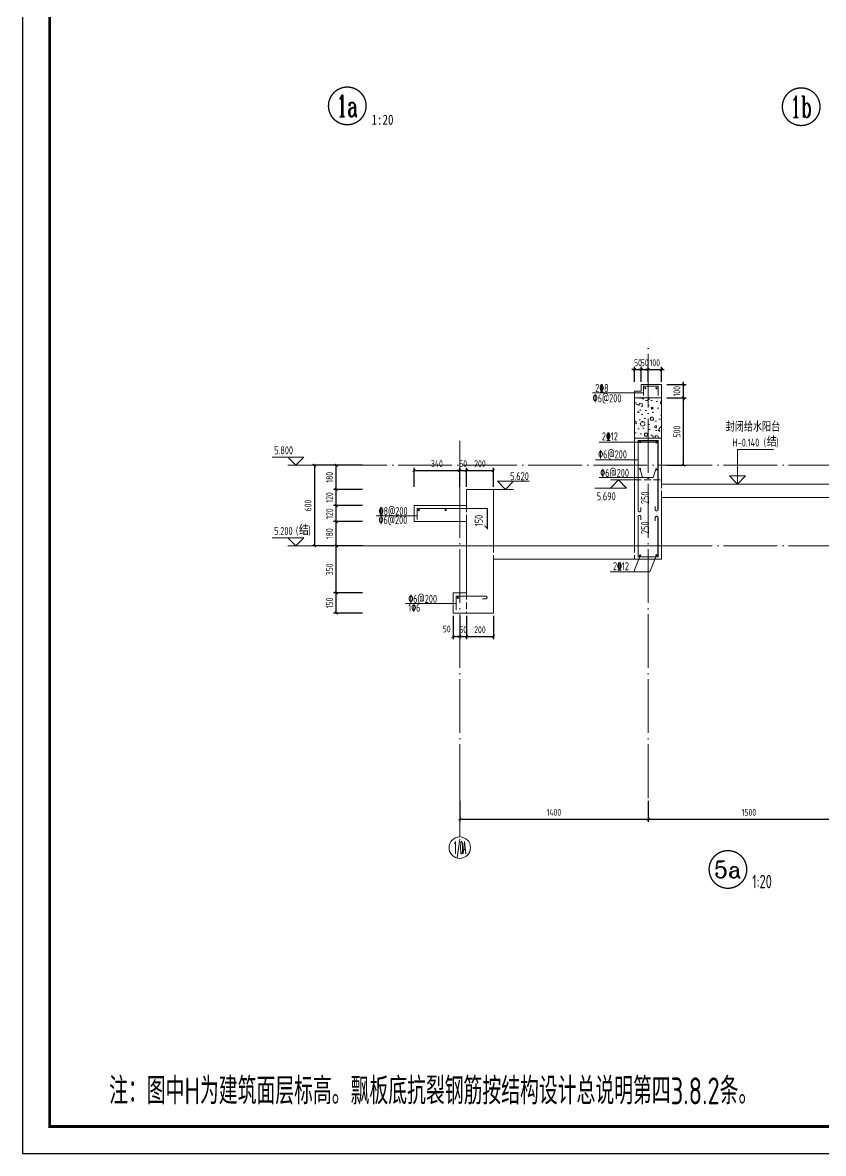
# Model space of a CAD drawing. Extents: x 5874492 to 7194610, y -939842 to -279257.
# Drawn here: x 6055361 to 6061316, y -850218 to -841808 of the extents above; entities that cross this region are included whole.
import ezdxf
from ezdxf.enums import TextEntityAlignment as Align

# ---------------------------------------------------------------- set-up
doc = ezdxf.new("R2010")
doc.units = 0
doc.header["$LTSCALE"] = 1000
doc.linetypes.add('DASH', pattern=[0.35, 0.25, -0.1])
doc.linetypes.add('DOTE', pattern=[2.42, 2, -0.2, 0.02, -0.2])
for name, color, linetype, lineweight in [('S-墙柱-REIN', 1, 'Continuous', 20), ('S-大样-DIM', 3, 'Continuous', 20), ('S-大样-HATCH', 251, 'Continuous', 20), ('S-大样-实线', 2, 'Continuous', 20), ('S-大样-标高', 3, 'Continuous', 20), ('S-板-BEAM', 4, 'DASH', 20), ('S-板-大样索引', 3, 'Continuous', 20), ('S-轴网-标注', 3, 'Continuous', 20), ('S-轴网-轴号', 3, 'Continuous', 20), ('S-轴网-轴线', 1, 'DOTE', 9), ('S-通用-TEXT', 7, 'Continuous', 20)]:
    doc.layers.add(name, color=color, linetype=linetype, lineweight=lineweight)
doc.layers.add('Y-云图图框', color=7, linetype='Continuous')
doc.styles.add('_TCH_AXIS', font='COMPLEX.shx', dxfattribs={"bigfont": 'hztxt.shx'})
doc.styles.add('_TCH_DIM', font='tssdeng.shx', dxfattribs={"bigfont": 'hztxt.shx'})
doc.styles.add('_TCH_DIM_T3', font='tssdeng.shx', dxfattribs={"width": 0.705882, "bigfont": 'hztxt.shx'})
doc.styles.add('_YT_Name', font='', dxfattribs={"width": 0.8})
doc.styles.add('_YT_Sign_Text', font='ros.shx', dxfattribs={"width": 0.8, "bigfont": 'hztxt.shx'})
doc.styles.add('COMPLEX', font='COMPLEX')
doc.styles.get("Standard").update_dxf_attribs({"font": 'gbenor.shx', "bigfont": 'gbcbig.shx'})
doc.styles.add('TSSD_Rein', font='tssdeng.shx', dxfattribs={"width": 0.7, "bigfont": 'hztxt.shx'})
doc.styles.add('宋体', font='tssdeng.shx', dxfattribs={"width": 0.7, "bigfont": '&万能字体.shx'})
doc.styles.add('黑体', font='', dxfattribs={"width": 0.8})
doc.styles.get('_YT_Name').set_extended_font_data('SimHei')
doc.styles.get('黑体').set_extended_font_data('SimHei')
doc.dimstyles.new('_TCH_ARCH&&20', dxfattribs={"dimtxt": 51, "dimasz": 20, "dimexe": 20, "dimexo": 20, "dimgap": 24.5, "dimtad": 1, "dimdec": 0, "dimzin": 0, "dimdsep": 46, "dimtxsty": '_TCH_DIM_T3', "dimblk": 'ARCHTICK', "dimcen": 0.09, "dimclrt": 7, "dimazin": 2, "dimtfac": 1, "dimtdec": 0, "dimtix": 1, "dimtmove": 2, "dimatfit": 3, "dimfxl": 0, "dimtolj": 1, "dimtzin": 0, "dimarcsym": 0})

# ---------------------------------------------------------------- blocks, each defined once
blk = doc.blocks.new('ECMCTK_A1_竖_单行图名--0')
at = {"color": 4}
blk.add_lwpolyline([(0, 0), (594, 0), (594, 841), (0, 841)], close=True, dxfattribs=at)
at = {"const_width": 1}
blk.add_lwpolyline([(10, 10), (584, 10), (584, 816), (10, 816)], close=True, dxfattribs=at)
at = {"color": 80, "flags": 3}
for tag, height, p in [('YTHQINS', 3, (593.31, 817.5)), ('ECMCKEY', 3, (440.09, 590.57)), ('YTTQINS', 3.75, (595.35, 11.88)), ('YTFRAME', 3, (375.97, 4.92)), ('YTBARCODE_T1', 3, (493.74, 4.57))]:
    blk.add_attdef(tag, text='', height=height, dxfattribs=at).set_placement(p, align=Align.MIDDLE_CENTER)
for tag, height, style, width, p in [('证书编号', 4, '_YT_Sign_Text', 0.8, (461.87, 43.81)), ('审查批准号', 4, '_YT_Sign_Text', 0.8, (514.06, 43.81)), ('工程号', 4, '_YT_Sign_Text', 0.5, (557.08, 44.12)), ('设计单位', 6, '_YT_Name', 0.8, (376.75, 38.6)), ('建设单位', 4, '_YT_Sign_Text', 0.8, (487.96, 36.11)), ('阶段', 4, '_YT_Sign_Text', 0.8, (557.08, 35.81)), ('项目号', 4, '_YT_Sign_Text', 0.5, (575.08, 33.72)), ('项目名称', 4, '_YT_Sign_Text', 0.8, (487.96, 28.11)), ('专业', 4, '_YT_Sign_Text', 0.8, (557.08, 27.31)), ('图纸编号', 4, '_YT_Sign_Text', 0.5, (556.93, 19.36)), ('图纸名称', 4.5, '_YT_Name', 0.8, (488.39, 15.06)), ('版本号', 4, '_YT_Sign_Text', 0.8, (575.08, 13)), ('出图比例', 4.2, '_YT_Sign_Text', 0.8, (434.82, 11.78)), ('日期', 4, '_YT_Sign_Text', 0.5, (556.88, 12.13))]:
    blk.add_attdef(tag, text='', height=height, dxfattribs=dict(style=style, width=width)).set_placement(p, align=Align.CENTER)
at = {"style": '_YT_Sign_Text', "width": 0.8, "flags": 3}
for tag, p, height in [('[审定人]', (343.95, 27.81), 4.1), ('{审定人}', (358.87, 26.45), 6.24), ('[校对人]', (395.23, 27.82), 4.1), ('{校对人}', (411.35, 26.53), 6.24), ('{审核人}', (359.98, 18.44), 6.24), ('{设计人}', (411.48, 18.54), 6.24), ('[审核人]', (344.01, 19.76), 4.1), ('[设计人]', (395.47, 20.21), 4.1), ('{项目负责人}', (361.28, 10.72), 6.24), ('{专业负责人}', (411.58, 10.36), 6.24), ('[项目负责人]', (343.78, 12.01), 4.1), ('[专业负责人]', (395.74, 11.77), 4.1)]:
    blk.add_attdef(tag, p, '', height=height, dxfattribs=at)
at = {"color": 80, "flags": 3}
for tag, p in [('YTBZSIT', (10, 10)), ('EXT_TK_LEFT', (10, 10)), ('YTQRCODE', (304.56, 12.07))]:
    blk.add_attdef(tag, p, '', height=3, dxfattribs=at)
blk = doc.blocks.new('20191016.16423798')
at = {"layer": 'S-墙柱-REIN', "const_width": 8}
blk.add_lwpolyline([(305.3, 67.1), (305.3, 150), (828, 150), (828, 0), (806.8, 21.2)], dxfattribs=at)
at = {"layer": 'S-墙柱-REIN', "ltscale": 0.2, "const_width": 8}
for points in [[(322.2, 137.2, 1), (314.2, 137.2, 1)], [(522.2, 137.2, 1), (514.2, 137.2, 1)]]:
    blk.add_lwpolyline(points, format="xyb", close=True, dxfattribs=at)
at = {"layer": 'S-通用-TEXT', "ltscale": 0.2}
blk.add_line((305.3, 93.4, 0), (0, 93.4, 0), dxfattribs=at)
at = {"layer": 'S-通用-TEXT', "style": 'TSSD_Rein', "width": 0.7}
for s, p in [('\x848@200', (20.2, 99.3)), ('\x826@200', (19.4, 33.2))]:
    blk.add_text(s, height=60, dxfattribs=at).set_placement(p)
blk.add_text('150', height=60, rotation=90, dxfattribs=at).set_placement((794.3, 16.6))
blk = doc.blocks.new('_ArchTick')
at = {"color": 0, "linetype": 'ByBlock', "const_width": 0.4}
blk.add_lwpolyline([(-0.5, -0.5), (0.5, 0.5)], dxfattribs=at)
blk = doc.blocks.new('*D1860')
at = {"layer": 'Defpoints', "color": 0, "transparency": 16777216}
for p in [(6057693.4, -846049.7), (6057907.6, -846049.7), (6057907.6, -846199.7)]:
    blk.add_point(p, dxfattribs=at)
at = {"layer": 'S-大样-DIM', "color": 0, "lineweight": -2, "transparency": 16777216}
for p, q in [((6057887.6, -846049.7), (6057673.4, -846049.7)), ((6057693.4, -846199.7), (6057693.4, -846049.7)), ((6057887.6, -846199.7), (6057673.4, -846199.7))]:
    blk.add_line(p, q, dxfattribs=at)
at = {"layer": 'S-大样-DIM', "color": 0, "lineweight": -2, "transparency": 16777216, "xscale": 20, "yscale": 20, "zscale": 20}
for p, rotation in [((6057693.4, -846049.7), 90), ((6057693.4, -846199.7), 270)]:
    blk.add_blockref('_ArchTick', p, dxfattribs=dict(at, rotation=rotation))
at = {"layer": 'S-大样-DIM', "color": 7, "transparency": 16777216, "insert": (6057643.4, -846124.7), "char_height": 51, "attachment_point": 5, "rotation": 90, "style": '_TCH_DIM_T3'}
blk.add_mtext('\\A1;150', dxfattribs=at)
blk = doc.blocks.new('*D1861')
at = {"layer": 'Defpoints', "color": 0, "transparency": 16777216}
for p in [(6057693.4, -845699.7), (6057907.6, -845699.7), (6057907.6, -846049.7)]:
    blk.add_point(p, dxfattribs=at)
at = {"layer": 'S-大样-DIM', "color": 0, "lineweight": -2, "transparency": 16777216}
for p, q in [((6057887.6, -845699.7), (6057673.4, -845699.7)), ((6057693.4, -846049.7), (6057693.4, -845699.7)), ((6057887.6, -846049.7), (6057673.4, -846049.7))]:
    blk.add_line(p, q, dxfattribs=at)
at = {"layer": 'S-大样-DIM', "color": 0, "lineweight": -2, "transparency": 16777216, "xscale": 20, "yscale": 20, "zscale": 20}
for p, rotation in [((6057693.4, -845699.7), 90), ((6057693.4, -846049.7), 270)]:
    blk.add_blockref('_ArchTick', p, dxfattribs=dict(at, rotation=rotation))
at = {"layer": 'S-大样-DIM', "color": 7, "transparency": 16777216, "insert": (6057643.4, -845874.7), "char_height": 51, "attachment_point": 5, "rotation": 90, "style": '_TCH_DIM_T3'}
blk.add_mtext('\\A1;350', dxfattribs=at)
blk = doc.blocks.new('*D1862')
at = {"layer": 'Defpoints', "color": 0, "transparency": 16777216}
for p in [(6057693.4, -845519.7), (6057907.6, -845519.7), (6057907.6, -845699.7)]:
    blk.add_point(p, dxfattribs=at)
at = {"layer": 'S-大样-DIM', "color": 0, "lineweight": -2, "transparency": 16777216}
for p, q in [((6057887.6, -845519.7), (6057673.4, -845519.7)), ((6057693.4, -845699.7), (6057693.4, -845519.7)), ((6057887.6, -845699.7), (6057673.4, -845699.7))]:
    blk.add_line(p, q, dxfattribs=at)
at = {"layer": 'S-大样-DIM', "color": 0, "lineweight": -2, "transparency": 16777216, "xscale": 20, "yscale": 20, "zscale": 20}
for p, rotation in [((6057693.4, -845519.7), 90), ((6057693.4, -845699.7), 270)]:
    blk.add_blockref('_ArchTick', p, dxfattribs=dict(at, rotation=rotation))
at = {"layer": 'S-大样-DIM', "color": 7, "transparency": 16777216, "insert": (6057643.4, -845609.7), "char_height": 51, "attachment_point": 5, "rotation": 90, "style": '_TCH_DIM_T3'}
blk.add_mtext('\\A1;180', dxfattribs=at)
blk = doc.blocks.new('*D1863')
at = {"layer": 'Defpoints', "color": 0, "transparency": 16777216}
for p in [(6057693.4, -845399.7), (6057907.6, -845399.7), (6057907.6, -845519.7)]:
    blk.add_point(p, dxfattribs=at)
at = {"layer": 'S-大样-DIM', "color": 0, "lineweight": -2, "transparency": 16777216}
for p, q in [((6057887.6, -845399.7), (6057673.4, -845399.7)), ((6057693.4, -845519.7), (6057693.4, -845399.7)), ((6057887.6, -845519.7), (6057673.4, -845519.7))]:
    blk.add_line(p, q, dxfattribs=at)
at = {"layer": 'S-大样-DIM', "color": 0, "lineweight": -2, "transparency": 16777216, "xscale": 20, "yscale": 20, "zscale": 20}
for p, rotation in [((6057693.4, -845399.7), 90), ((6057693.4, -845519.7), 270)]:
    blk.add_blockref('_ArchTick', p, dxfattribs=dict(at, rotation=rotation))
at = {"layer": 'S-大样-DIM', "color": 7, "transparency": 16777216, "insert": (6057643.4, -845459.7), "char_height": 51, "attachment_point": 5, "rotation": 90, "style": '_TCH_DIM_T3'}
blk.add_mtext('\\A1;120', dxfattribs=at)
blk = doc.blocks.new('*D1864')
at = {"layer": 'Defpoints', "color": 0, "transparency": 16777216}
for p in [(6057693.4, -845279.7), (6057907.6, -845279.7), (6057907.6, -845399.7)]:
    blk.add_point(p, dxfattribs=at)
at = {"layer": 'S-大样-DIM', "color": 0, "lineweight": -2, "transparency": 16777216}
for p, q in [((6057887.6, -845279.7), (6057673.4, -845279.7)), ((6057693.4, -845399.7), (6057693.4, -845279.7)), ((6057887.6, -845399.7), (6057673.4, -845399.7))]:
    blk.add_line(p, q, dxfattribs=at)
at = {"layer": 'S-大样-DIM', "color": 0, "lineweight": -2, "transparency": 16777216, "xscale": 20, "yscale": 20, "zscale": 20}
for p, rotation in [((6057693.4, -845279.7), 90), ((6057693.4, -845399.7), 270)]:
    blk.add_blockref('_ArchTick', p, dxfattribs=dict(at, rotation=rotation))
at = {"layer": 'S-大样-DIM', "color": 7, "transparency": 16777216, "insert": (6057643.4, -845339.7), "char_height": 51, "attachment_point": 5, "rotation": 90, "style": '_TCH_DIM_T3'}
blk.add_mtext('\\A1;120', dxfattribs=at)
blk = doc.blocks.new('*D1865')
at = {"layer": 'Defpoints', "color": 0, "transparency": 16777216}
for p in [(6057693.4, -845099.7), (6057907.6, -845099.7), (6057907.6, -845279.7)]:
    blk.add_point(p, dxfattribs=at)
at = {"layer": 'S-大样-DIM', "color": 0, "lineweight": -2, "transparency": 16777216}
for p, q in [((6057887.6, -845099.7), (6057673.4, -845099.7)), ((6057693.4, -845279.7), (6057693.4, -845099.7)), ((6057887.6, -845279.7), (6057673.4, -845279.7))]:
    blk.add_line(p, q, dxfattribs=at)
at = {"layer": 'S-大样-DIM', "color": 0, "lineweight": -2, "transparency": 16777216, "xscale": 20, "yscale": 20, "zscale": 20}
for p, rotation in [((6057693.4, -845099.7), 90), ((6057693.4, -845279.7), 270)]:
    blk.add_blockref('_ArchTick', p, dxfattribs=dict(at, rotation=rotation))
at = {"layer": 'S-大样-DIM', "color": 7, "transparency": 16777216, "insert": (6057643.4, -845189.7), "char_height": 51, "attachment_point": 5, "rotation": 90, "style": '_TCH_DIM_T3'}
blk.add_mtext('\\A1;180', dxfattribs=at)
blk = doc.blocks.new('*D1841')
at = {"layer": 'Defpoints', "color": 0, "transparency": 16777216}
for p in [(6058612, -847575.5), (6060012, -847575.5), (6060012, -847731.5)]:
    blk.add_point(p, dxfattribs=at)
at = {"layer": 'S-大样-DIM', "color": 0, "lineweight": -2, "transparency": 16777216}
for p, q in [((6058612, -847595.5), (6058612, -847751.5)), ((6060012, -847595.5), (6060012, -847751.5)), ((6058612, -847731.5), (6060012, -847731.5))]:
    blk.add_line(p, q, dxfattribs=at)
at = {"layer": 'S-大样-DIM', "color": 0, "lineweight": -2, "transparency": 16777216, "xscale": 20, "yscale": 20, "zscale": 20, "rotation": 180}
blk.add_blockref('_ArchTick', (6058612, -847731.5), dxfattribs=at)
at = {"layer": 'S-大样-DIM', "color": 0, "lineweight": -2, "transparency": 16777216, "xscale": 20, "yscale": 20, "zscale": 20}
blk.add_blockref('_ArchTick', (6060012, -847731.5), dxfattribs=at)
at = {"layer": 'S-大样-DIM', "color": 7, "transparency": 16777216, "insert": (6059312, -847681.5), "char_height": 51, "attachment_point": 5, "style": '_TCH_DIM_T3'}
blk.add_mtext('\\A1;1400', dxfattribs=at)
blk = doc.blocks.new('*D1842')
at = {"layer": 'Defpoints', "color": 0, "transparency": 16777216}
for p in [(6060012, -847575.5), (6061512, -847575.5), (6061512, -847731.5)]:
    blk.add_point(p, dxfattribs=at)
at = {"layer": 'S-大样-DIM', "color": 0, "lineweight": -2, "transparency": 16777216}
for p, q in [((6060012, -847595.5), (6060012, -847751.5)), ((6061512, -847595.5), (6061512, -847751.5)), ((6060012, -847731.5), (6061512, -847731.5))]:
    blk.add_line(p, q, dxfattribs=at)
at = {"layer": 'S-大样-DIM', "color": 0, "lineweight": -2, "transparency": 16777216, "xscale": 20, "yscale": 20, "zscale": 20, "rotation": 180}
blk.add_blockref('_ArchTick', (6060012, -847731.5), dxfattribs=at)
at = {"layer": 'S-大样-DIM', "color": 0, "lineweight": -2, "transparency": 16777216, "xscale": 20, "yscale": 20, "zscale": 20}
blk.add_blockref('_ArchTick', (6061512, -847731.5), dxfattribs=at)
at = {"layer": 'S-大样-DIM', "color": 7, "transparency": 16777216, "insert": (6060762, -847681.5), "char_height": 51, "attachment_point": 5, "style": '_TCH_DIM_T3'}
blk.add_mtext('\\A1;1500', dxfattribs=at)
blk = doc.blocks.new('*D1844')
at = {"layer": 'Defpoints', "color": 0, "transparency": 16777216}
for p in [(6058612, -845138.7), (6058271.8, -845279.7), (6058612, -845279.7)]:
    blk.add_point(p, dxfattribs=at)
at = {"layer": 'S-大样-DIM', "color": 0, "lineweight": -2, "transparency": 16777216}
for p, q in [((6058271.8, -845259.7), (6058271.8, -845118.7)), ((6058612, -845259.7), (6058612, -845118.7)), ((6058271.8, -845138.7), (6058612, -845138.7))]:
    blk.add_line(p, q, dxfattribs=at)
at = {"layer": 'S-大样-DIM', "color": 0, "lineweight": -2, "transparency": 16777216, "xscale": 20, "yscale": 20, "zscale": 20, "rotation": 180}
blk.add_blockref('_ArchTick', (6058271.8, -845138.7), dxfattribs=at)
at = {"layer": 'S-大样-DIM', "color": 0, "lineweight": -2, "transparency": 16777216, "xscale": 20, "yscale": 20, "zscale": 20}
blk.add_blockref('_ArchTick', (6058612, -845138.7), dxfattribs=at)
at = {"layer": 'S-大样-DIM', "color": 7, "transparency": 16777216, "insert": (6058441.9, -845088.7), "char_height": 51, "attachment_point": 5, "style": '_TCH_DIM_T3'}
blk.add_mtext('\\A1;340', dxfattribs=at)
blk = doc.blocks.new('*D1845')
at = {"layer": 'Defpoints', "color": 0, "transparency": 16777216}
for p in [(6058662, -845138.7), (6058612, -845279.7), (6058662, -845279.7)]:
    blk.add_point(p, dxfattribs=at)
at = {"layer": 'S-大样-DIM', "color": 0, "lineweight": -2, "transparency": 16777216}
for p, q in [((6058612, -845259.7), (6058612, -845118.7)), ((6058662, -845259.7), (6058662, -845118.7)), ((6058612, -845138.7), (6058592, -845138.7)), ((6058612, -845138.7), (6058662, -845138.7)), ((6058662, -845138.7), (6058682, -845138.7))]:
    blk.add_line(p, q, dxfattribs=at)
at = {"layer": 'S-大样-DIM', "color": 0, "lineweight": -2, "transparency": 16777216, "xscale": 20, "yscale": 20, "zscale": 20}
blk.add_blockref('_ArchTick', (6058612, -845138.7), dxfattribs=at)
at = {"layer": 'S-大样-DIM', "color": 0, "lineweight": -2, "transparency": 16777216, "xscale": 20, "yscale": 20, "zscale": 20, "rotation": 180}
blk.add_blockref('_ArchTick', (6058662, -845138.7), dxfattribs=at)
at = {"layer": 'S-大样-DIM', "color": 7, "transparency": 16777216, "insert": (6058637, -845088.7), "char_height": 51, "attachment_point": 5, "style": '_TCH_DIM_T3'}
blk.add_mtext('\\A1;50', dxfattribs=at)
blk = doc.blocks.new('*D1846')
at = {"layer": 'Defpoints', "color": 0, "transparency": 16777216}
for p in [(6058862, -845138.7), (6058662, -845279.7), (6058862, -845279.7)]:
    blk.add_point(p, dxfattribs=at)
at = {"layer": 'S-大样-DIM', "color": 0, "lineweight": -2, "transparency": 16777216}
for p, q in [((6058662, -845259.7), (6058662, -845118.7)), ((6058862, -845259.7), (6058862, -845118.7)), ((6058662, -845138.7), (6058862, -845138.7))]:
    blk.add_line(p, q, dxfattribs=at)
at = {"layer": 'S-大样-DIM', "color": 0, "lineweight": -2, "transparency": 16777216, "xscale": 20, "yscale": 20, "zscale": 20, "rotation": 180}
blk.add_blockref('_ArchTick', (6058662, -845138.7), dxfattribs=at)
at = {"layer": 'S-大样-DIM', "color": 0, "lineweight": -2, "transparency": 16777216, "xscale": 20, "yscale": 20, "zscale": 20}
blk.add_blockref('_ArchTick', (6058862, -845138.7), dxfattribs=at)
at = {"layer": 'S-大样-DIM', "color": 7, "transparency": 16777216, "insert": (6058762, -845088.7), "char_height": 51, "attachment_point": 5, "style": '_TCH_DIM_T3'}
blk.add_mtext('\\A1;200', dxfattribs=at)
blk = doc.blocks.new('*D1847')
at = {"layer": 'Defpoints', "color": 0, "transparency": 16777216}
for p in [(6060132, -844499.7), (6060276.6, -844499.7), (6060132, -844599.7)]:
    blk.add_point(p, dxfattribs=at)
at = {"layer": 'S-大样-DIM', "color": 0, "lineweight": -2, "transparency": 16777216}
for p, q in [((6060152, -844499.7), (6060296.6, -844499.7)), ((6060276.6, -844499.7), (6060276.6, -844479.7)), ((6060276.6, -844599.7), (6060276.6, -844499.7)), ((6060152, -844599.7), (6060296.6, -844599.7)), ((6060276.6, -844599.7), (6060276.6, -844619.7))]:
    blk.add_line(p, q, dxfattribs=at)
at = {"layer": 'S-大样-DIM', "color": 0, "lineweight": -2, "transparency": 16777216, "xscale": 20, "yscale": 20, "zscale": 20}
for p, rotation in [((6060276.6, -844499.7), 270), ((6060276.6, -844599.7), 90)]:
    blk.add_blockref('_ArchTick', p, dxfattribs=dict(at, rotation=rotation))
at = {"layer": 'S-大样-DIM', "color": 7, "transparency": 16777216, "insert": (6060226.6, -844549.7), "char_height": 51, "attachment_point": 5, "rotation": 90, "style": '_TCH_DIM_T3'}
blk.add_mtext('\\A1;100', dxfattribs=at)
blk = doc.blocks.new('*D1848')
at = {"layer": 'Defpoints', "color": 0, "transparency": 16777216}
for p in [(6060132, -844599.7), (6060276.6, -844599.7), (6060132, -845099.7)]:
    blk.add_point(p, dxfattribs=at)
at = {"layer": 'S-大样-DIM', "color": 0, "lineweight": -2, "transparency": 16777216}
for p, q in [((6060152, -844599.7), (6060296.6, -844599.7)), ((6060276.6, -845099.7), (6060276.6, -844599.7)), ((6060152, -845099.7), (6060296.6, -845099.7))]:
    blk.add_line(p, q, dxfattribs=at)
at = {"layer": 'S-大样-DIM', "color": 0, "lineweight": -2, "transparency": 16777216, "xscale": 20, "yscale": 20, "zscale": 20}
for p, rotation in [((6060276.6, -844599.7), 90), ((6060276.6, -845099.7), 270)]:
    blk.add_blockref('_ArchTick', p, dxfattribs=dict(at, rotation=rotation))
at = {"layer": 'S-大样-DIM', "color": 7, "transparency": 16777216, "insert": (6060226.6, -844849.7), "char_height": 51, "attachment_point": 5, "rotation": 90, "style": '_TCH_DIM_T3'}
blk.add_mtext('\\A1;500', dxfattribs=at)
blk = doc.blocks.new('*D1852')
at = {"layer": 'Defpoints', "color": 0, "transparency": 16777216}
for p in [(6058562, -846199.7), (6058612, -846199.7), (6058612, -846373.1)]:
    blk.add_point(p, dxfattribs=at)
at = {"layer": 'S-大样-DIM', "color": 0, "lineweight": -2, "transparency": 16777216}
for p, q in [((6058562, -846219.7), (6058562, -846393.1)), ((6058612, -846219.7), (6058612, -846393.1)), ((6058562, -846373.1), (6058612, -846373.1))]:
    blk.add_line(p, q, dxfattribs=at)
at = {"layer": 'S-大样-DIM', "color": 0, "lineweight": -2, "transparency": 16777216, "xscale": 20, "yscale": 20, "zscale": 20, "rotation": 180}
blk.add_blockref('_ArchTick', (6058562, -846373.1), dxfattribs=at)
at = {"layer": 'S-大样-DIM', "color": 0, "lineweight": -2, "transparency": 16777216, "xscale": 20, "yscale": 20, "zscale": 20}
blk.add_blockref('_ArchTick', (6058612, -846373.1), dxfattribs=at)
at = {"layer": 'S-大样-DIM', "color": 7, "transparency": 16777216, "insert": (6058514.8, -846318.1), "char_height": 51, "attachment_point": 5, "style": '_TCH_DIM_T3'}
blk.add_mtext('\\A1;50', dxfattribs=at)
blk = doc.blocks.new('*D1853')
at = {"layer": 'Defpoints', "color": 0, "transparency": 16777216}
for p in [(6058612, -846199.7), (6058662, -846199.7), (6058662, -846373.1)]:
    blk.add_point(p, dxfattribs=at)
at = {"layer": 'S-大样-DIM', "color": 0, "lineweight": -2, "transparency": 16777216}
for p, q in [((6058612, -846219.7), (6058612, -846393.1)), ((6058662, -846219.7), (6058662, -846393.1)), ((6058612, -846373.1), (6058592, -846373.1)), ((6058612, -846373.1), (6058662, -846373.1)), ((6058662, -846373.1), (6058682, -846373.1))]:
    blk.add_line(p, q, dxfattribs=at)
at = {"layer": 'S-大样-DIM', "color": 0, "lineweight": -2, "transparency": 16777216, "xscale": 20, "yscale": 20, "zscale": 20}
blk.add_blockref('_ArchTick', (6058612, -846373.1), dxfattribs=at)
at = {"layer": 'S-大样-DIM', "color": 0, "lineweight": -2, "transparency": 16777216, "xscale": 20, "yscale": 20, "zscale": 20, "rotation": 180}
blk.add_blockref('_ArchTick', (6058662, -846373.1), dxfattribs=at)
at = {"layer": 'S-大样-DIM', "color": 7, "transparency": 16777216, "insert": (6058637, -846323.1), "char_height": 51, "attachment_point": 5, "style": '_TCH_DIM_T3'}
blk.add_mtext('\\A1;50', dxfattribs=at)
blk = doc.blocks.new('*D1854')
at = {"layer": 'Defpoints', "color": 0, "transparency": 16777216}
for p in [(6058662, -846199.7), (6058862, -846199.7), (6058862, -846373.1)]:
    blk.add_point(p, dxfattribs=at)
at = {"layer": 'S-大样-DIM', "color": 0, "lineweight": -2, "transparency": 16777216}
for p, q in [((6058662, -846219.7), (6058662, -846393.1)), ((6058862, -846219.7), (6058862, -846393.1)), ((6058662, -846373.1), (6058862, -846373.1))]:
    blk.add_line(p, q, dxfattribs=at)
at = {"layer": 'S-大样-DIM', "color": 0, "lineweight": -2, "transparency": 16777216, "xscale": 20, "yscale": 20, "zscale": 20, "rotation": 180}
blk.add_blockref('_ArchTick', (6058662, -846373.1), dxfattribs=at)
at = {"layer": 'S-大样-DIM', "color": 0, "lineweight": -2, "transparency": 16777216, "xscale": 20, "yscale": 20, "zscale": 20}
blk.add_blockref('_ArchTick', (6058862, -846373.1), dxfattribs=at)
at = {"layer": 'S-大样-DIM', "color": 7, "transparency": 16777216, "insert": (6058762, -846323.1), "char_height": 51, "attachment_point": 5, "style": '_TCH_DIM_T3'}
blk.add_mtext('\\A1;200', dxfattribs=at)
blk = doc.blocks.new('*D1856')
at = {"layer": 'Defpoints', "color": 0, "transparency": 16777216}
for p in [(6057533.4, -845099.7), (6057747.6, -845099.7), (6057747.6, -845699.7)]:
    blk.add_point(p, dxfattribs=at)
at = {"layer": 'S-大样-DIM', "color": 0, "lineweight": -2, "transparency": 16777216}
for p, q in [((6057727.6, -845099.7), (6057513.4, -845099.7)), ((6057533.4, -845699.7), (6057533.4, -845099.7)), ((6057727.6, -845699.7), (6057513.4, -845699.7))]:
    blk.add_line(p, q, dxfattribs=at)
at = {"layer": 'S-大样-DIM', "color": 0, "lineweight": -2, "transparency": 16777216, "xscale": 20, "yscale": 20, "zscale": 20}
for p, rotation in [((6057533.4, -845099.7), 90), ((6057533.4, -845699.7), 270)]:
    blk.add_blockref('_ArchTick', p, dxfattribs=dict(at, rotation=rotation))
at = {"layer": 'S-大样-DIM', "color": 7, "transparency": 16777216, "insert": (6057483.4, -845399.7), "char_height": 51, "attachment_point": 5, "rotation": 90, "style": '_TCH_DIM_T3'}
blk.add_mtext('\\A1;600', dxfattribs=at)
blk = doc.blocks.new('*D1857')
at = {"layer": 'Defpoints', "color": 0, "transparency": 16777216}
for p in [(6060112, -844388), (6060012, -844499.7), (6060112, -844499.7)]:
    blk.add_point(p, dxfattribs=at)
at = {"layer": 'S-大样-DIM', "color": 0, "lineweight": -2, "transparency": 16777216}
for p, q in [((6060012, -844388), (6059992, -844388)), ((6060012, -844479.7), (6060012, -844368)), ((6060012, -844388), (6060112, -844388)), ((6060112, -844479.7), (6060112, -844368)), ((6060112, -844388), (6060132, -844388))]:
    blk.add_line(p, q, dxfattribs=at)
at = {"layer": 'S-大样-DIM', "color": 0, "lineweight": -2, "transparency": 16777216, "xscale": 20, "yscale": 20, "zscale": 20}
blk.add_blockref('_ArchTick', (6060012, -844388), dxfattribs=at)
at = {"layer": 'S-大样-DIM', "color": 0, "lineweight": -2, "transparency": 16777216, "xscale": 20, "yscale": 20, "zscale": 20, "rotation": 180}
blk.add_blockref('_ArchTick', (6060112, -844388), dxfattribs=at)
at = {"layer": 'S-大样-DIM', "color": 7, "transparency": 16777216, "insert": (6060062, -844338), "char_height": 51, "attachment_point": 5, "style": '_TCH_DIM_T3'}
blk.add_mtext('\\A1;100', dxfattribs=at)
blk = doc.blocks.new('*D1858')
at = {"layer": 'Defpoints', "color": 0, "transparency": 16777216}
for p in [(6060012, -844388), (6059962, -844499.7), (6060012, -844499.7)]:
    blk.add_point(p, dxfattribs=at)
at = {"layer": 'S-大样-DIM', "color": 0, "lineweight": -2, "transparency": 16777216}
for p, q in [((6059962, -844388), (6059942, -844388)), ((6059962, -844479.7), (6059962, -844368)), ((6059962, -844388), (6060012, -844388)), ((6060012, -844479.7), (6060012, -844368)), ((6060012, -844388), (6060032, -844388))]:
    blk.add_line(p, q, dxfattribs=at)
at = {"layer": 'S-大样-DIM', "color": 0, "lineweight": -2, "transparency": 16777216, "xscale": 20, "yscale": 20, "zscale": 20}
blk.add_blockref('_ArchTick', (6059962, -844388), dxfattribs=at)
at = {"layer": 'S-大样-DIM', "color": 0, "lineweight": -2, "transparency": 16777216, "xscale": 20, "yscale": 20, "zscale": 20, "rotation": 180}
blk.add_blockref('_ArchTick', (6060012, -844388), dxfattribs=at)
at = {"layer": 'S-大样-DIM', "color": 7, "transparency": 16777216, "insert": (6059987, -844338), "char_height": 51, "attachment_point": 5, "style": '_TCH_DIM_T3'}
blk.add_mtext('\\A1;50', dxfattribs=at)
blk = doc.blocks.new('*D1859')
at = {"layer": 'Defpoints', "color": 0, "transparency": 16777216}
for p in [(6059962, -844388), (6059912, -844499.7), (6059962, -844499.7)]:
    blk.add_point(p, dxfattribs=at)
at = {"layer": 'S-大样-DIM', "color": 0, "lineweight": -2, "transparency": 16777216}
for p, q in [((6059912, -844388), (6059892, -844388)), ((6059912, -844479.7), (6059912, -844368)), ((6059912, -844388), (6059962, -844388)), ((6059962, -844479.7), (6059962, -844368)), ((6059962, -844388), (6059982, -844388))]:
    blk.add_line(p, q, dxfattribs=at)
at = {"layer": 'S-大样-DIM', "color": 0, "lineweight": -2, "transparency": 16777216, "xscale": 20, "yscale": 20, "zscale": 20}
blk.add_blockref('_ArchTick', (6059912, -844388), dxfattribs=at)
at = {"layer": 'S-大样-DIM', "color": 0, "lineweight": -2, "transparency": 16777216, "xscale": 20, "yscale": 20, "zscale": 20, "rotation": 180}
blk.add_blockref('_ArchTick', (6059962, -844388), dxfattribs=at)
at = {"layer": 'S-大样-DIM', "color": 7, "transparency": 16777216, "insert": (6059937, -844338), "char_height": 51, "attachment_point": 5, "style": '_TCH_DIM_T3'}
blk.add_mtext('\\A1;50', dxfattribs=at)
blk = doc.blocks.new('_AXISO')
blk.add_circle((0, 0), 0.5)
at = {"layer": 'S-轴网-轴号', "style": 'COMPLEX', "width": 1.041667}
blk.add_attdef('A', text='', height=0.56, dxfattribs=at).set_placement((-0.25, -0.28), (0.25, -0.28), align=Align.FIT)

msp = doc.modelspace()

# ---------------------------------------------------------------- hatches: boundary and pattern name
at = {"layer": 'S-大样-HATCH', "ltscale": 0.5}
h = msp.add_hatch(dxfattribs=at)
h.set_pattern_fill('加气混凝土', color=256, scale=20)
h.set_pattern_definition([(0, (5381894.52, -1456896.12), (120, 240), [0, -240]), (0, (5381754.12, -1456928.52), (120, 240), [0, -240]), (0, (5381832.12, -1456930.92), (120, 240), [0, -240]), (0, (5381917.32, -1456860.12), (120, 240), [0, -240]), (0, (5381817.72, -1456942.92), (120, 240), [0, -240]), (0, (5381941.32, -1456708.92), (120, 240), [0, -240]), (0, (5381868.12, -1456728.12), (120, 240), [0, -240]), (0, (5381906.52, -1456758.12), (120, 240), [0, -240]), (0, (5381710.92, -1456762.92), (120, 240), [0, -240]), (0, (5381828.52, -1456773.72), (120, 240), [0, -240]), (0, (5381782.92, -1456834.92), (120, 240), [0, -240]), (0, (5381785.32, -1456924.92), (120, 240), [0, -240]), (0, (5381875.32, -1456934.52), (120, 240), [0, -240]), (0, (5381941.32, -1456828.92), (120, 240), [0, -240]), (0, (5381716.92, -1456866.12), (120, 240), [0, -240]), (0, (5381737.32, -1456825.32), (120, 240), [0, -240]), (0, (5381830.92, -1456842.12), (120, 240), [0, -240]), (0, (5381797.32, -1456876.92), (120, 240), [0, -240]), (0, (5381778.12, -1456797.72), (120, 240), [0, -240]), (0, (5381808.12, -1456707.72), (120, 240), [0, -240]), (0, (5381726.52, -1456916.52), (120, 240), [0, -240]), (0, (5381858.52, -1456756.92), (120, 240), [0, -240]), (0, (5381746.92, -1456753.32), (120, 240), [0, -240]), (0, (5381727.72, -1456722.12), (120, 240), [0, -240]), (130.601294, (5381926.573, -1456784.06), (-599.99999337, 720.00000315), [10.53662, -4414.8444]), (18.434949, (5381909.43, -1456779.49), (599.9999978, 239.9999982), [10.842096, -1507.05116]), (90, (5381909.43, -1456789.77), (120, 240), [10.285714, -469.71426]), (161.565051, (5381919.716, -1456793.203), (-600.000003, 239.9999821), [10.842096, -1507.05116]), (53.130102, (5381919.716, -1456793.203), (120.0000002, 240), [11.42857, -1188.5714]), (135, (5381928.86, -1456915.49), (-120.0000145, 239.999984), [9.697464, -669.12504]), (45, (5381915.144, -1456915.49), (119.999999, 239.999999), [9.697464, -669.12504]), (135, (5381922, -1456922.35), (-120.0000145, 239.999984), [9.697464, -669.12504]), (45, (5381922, -1456922.35), (119.999999, 239.999999), [9.697464, -669.12504]), (116.56505, (5381813.43, -1456754.35), (-2e-05, 479.999987), [12.77753, -255.5506]), (180, (5381807.72, -1456742.92), (-120, 240), [13.714286, -226.2857]), (63.43495, (5381788.29, -1456754.35), (1e-06, 480), [12.77753, -255.5506]), (116.56505, (5381794, -1456765.77), (-2e-05, 479.999987), [12.77753, -255.5506]), (0, (5381794, -1456765.77), (120, 240), [13.714286, -226.2857]), (63.43495, (5381807.72, -1456765.77), (1e-06, 480), [12.77753, -255.5506]), (107.102728, (5381903.716, -1456835.489), (-359.99998624, 1200.00000194), [15.54454, -6513.161]), (143.972626, (5381899.144, -1456820.632), (-2279.9999711, 1679.9999981), [15.54454, -3248.808]), (180, (5381886.57, -1456811.5), (-120, 240), [14.85714, -225.14284]), (36.0273733, (5381859.144, -1456820.632), (2279.99998315, 1679.9999819), [15.54454, -3248.808]), (71.565051, (5381854.573, -1456834.346), (360.0000018, 1199.999998), [14.456126, -1503.43712]), (107.102728, (5381859.144, -1456849.203), (-359.99998624, 1200.00000194), [15.54454, -6513.161]), (143.972626, (5381871.716, -1456858.346), (-2279.9999711, 1679.9999981), [15.54454, -3248.808]), (0, (5381871.72, -1456858.35), (120, 240), [14.85714, -225.14284]), (36.0273733, (5381886.573, -1456858.346), (2279.99998315, 1679.9999819), [15.54454, -3248.808]), (71.565051, (5381899.144, -1456849.203), (360.0000018, 1199.999998), [14.456126, -1503.43712]), (150.255118, (5381906.002, -1456723.49), (-360.0000009, 239.999997), [9.21401, -1925.72784]), (90, (5381898, -1456728.06), (120, 240), [9.14286, -470.8571]), (29.7448813, (5381898.002, -1456728.06), (360.0000002, 239.9999989), [9.21401, -1925.72784]), (116.56505, (5381850, -1456893.77), (-2e-05, 479.999987), [12.77753, -255.5506]), (168.690067, (5381844.287, -1456882.346), (-1080.0000008, 239.999994), [11.6549, -2435.8742]), (41.1859251, (5381823.716, -1456888.06), (2999.99998182, 2639.99997692), [12.14874, -5090.3208]), (90, (5381823.72, -1456899.49), (120, 240), [11.42857, -468.5714]), (138.814074, (5381832.859, -1456907.489), (-2999.99994668, 2640.00001681), [12.14874, -5090.3208]), (16.6992442, (5381832.859, -1456907.489), (3959.9999702, 1199.99998743), [11.93178, -4999.415]), (60.9453959, (5381844.287, -1456904.06), (119.99999968, 239.99999788), [11.766434, -4930.1358]), (109.983106, (5381749.43, -1456793.203), (-600.00000226, 1679.99999555), [13.3768, -5604.879]), (155.556045, (5381744.859, -1456780.632), (-1560.00000595, 719.99998504), [13.809194, -5786.0526]), (24.4439547, (5381719.716, -1456780.632), (1560.00000078, 719.99999654), [13.809194, -5786.0526]), (70.0168934, (5381715.144, -1456793.203), (600.00000181, 1679.99999583), [13.3768, -5604.879]), (109.983106, (5381719.716, -1456805.774), (-600.00000226, 1679.99999555), [13.3768, -5604.879]), (160.016893, (5381732.287, -1456810.346), (-600.00000035, 239.99998907), [13.3768, -2795.751]), (19.9831065, (5381732.287, -1456810.346), (599.9999967, 239.9999996), [13.3768, -2795.751]), (70.0168934, (5381744.859, -1456805.774), (600.00000181, 1679.99999583), [13.3768, -5604.879]), (122.005383, (5381838.573, -1456814.917), (-120.0000161, 239.99998775), [10.78169, -2253.3736]), (18.434949, (5381822.573, -1456809.203), (599.9999978, 239.9999982), [10.842096, -1507.05116]), (90, (5381822.57, -1456819.49), (120, 240), [10.285714, -469.71426]), (161.565051, (5381832.86, -1456822.917), (-600.000003, 239.9999821), [10.842096, -1507.05116]), (54.4623222, (5381832.859, -1456822.917), (839.99999878, 1199.9999982), [9.83123, -4119.2846]), (116.56505, (5381768.86, -1456873.2), (-2e-05, 479.999987), [12.77753, -255.5506]), (180, (5381763.14, -1456861.77), (-120, 240), [12.57143, -227.42856]), (59.0362434, (5381743.716, -1456873.203), (120.0000004, 239.99999884), [13.32789, -2785.5288]), (120.963756, (5381750.573, -1456884.632), (-120.0000164, 239.999989), [13.32789, -2785.5288]), (0, (5381750.57, -1456884.63), (120, 240), [12.57143, -227.42856]), (63.43495, (5381763.14, -1456884.63), (1e-06, 480), [12.77753, -255.5506])])
h.paths.add_polyline_path([(6059912, -844899.7), (6059912, -844599.7), (6060112, -844599.7), (6060112, -844899.7)])

# ---------------------------------------------------------------- linework, layer by layer
at = {"layer": 'S-墙柱-REIN', "const_width": 9}
msp.add_lwpolyline([(6059978.4, -844581.9), (6059978.4, -844512.4), (6060087.5, -844512.4), (6060087.5, -844582.4)], dxfattribs=at)
at = {"layer": 'S-墙柱-REIN', "ltscale": 0.2, "const_width": 8}
for points in [[(6059995.6, -844527.1, 1), (6059987.6, -844527.1, 1)], [(6060078.8, -844527.2, 1), (6060070.8, -844527.2, 1)], [(6058601.9, -846086.1, 1), (6058593.9, -846086.1, 1)]]:
    msp.add_lwpolyline(points, format="xyb", close=True, dxfattribs=at)
at = {"layer": 'S-墙柱-REIN', "const_width": 8}
for points in [[(6059958.4, -845412.2), (6059958.4, -845436.2, -1), (6059938.4, -845436.2), (6059938.4, -844917.5), (6060085.9, -844917.5), (6060085.9, -845429.7, -1), (6060065.9, -845429.7), (6060065.9, -845405.7)], [(6059958.4, -845507.1), (6059958.4, -845483.1, 1), (6059938.4, -845483.1), (6059938.4, -845781.9), (6060085.9, -845781.9), (6060085.9, -845489.6, 1), (6060065.9, -845489.6), (6060065.9, -845513.6)], [(6058584.7, -846176.8), (6058584.7, -846073.5), (6058804.4, -846073.5, -1), (6058804.4, -846093.5), (6058780.4, -846093.5)]]:
    msp.add_lwpolyline(points, format="xyb", dxfattribs=at)
for points in [[(6059949.4, -844927.5, -1), (6059957.4, -844927.5, -1)], [(6060069.9, -844930.5, -1), (6060077.9, -844930.5, -1)], [(6059949.4, -845127.5, -1), (6059957.4, -845127.5, -1)], [(6060069.9, -845130.5, -1), (6060077.9, -845130.5, -1)], [(6059949.4, -845771.9, 1), (6059957.4, -845771.9, 1)], [(6060069.9, -845768.9, 1), (6060077.9, -845768.9, 1)]]:
    msp.add_lwpolyline(points, format="xyb", close=True, dxfattribs=at)
at = {"layer": 'S-大样-实线', "ltscale": 0.5}
for points in [[(6060112, -844599.7), (6060112, -844499.7), (6059962, -844499.7), (6059962, -844549.7), (6059912, -844549.7), (6059912, -844599.7), (6060112, -844599.7)], [(6059912, -844899.7), (6059912, -844599.7), (6060112, -844599.7), (6060112, -844899.7), (6059912, -844899.7)], [(6060112, -844899.7), (6060112, -844899.7), (6059912, -844899.7), (6059912, -845239.7)], [(6060112, -845239.7), (6060112, -844899.7)], [(6062815.2, -845309.7), (6061612, -845309.7), (6061612, -845699.7), (6061362, -845699.7), (6061362, -845339.7), (6060112, -845339.7), (6060112, -845799.7), (6058862, -845799.7), (6058862, -846199.7), (6058562, -846199.7), (6058562, -846049.7), (6058662, -846049.7), (6058662, -845519.7), (6058271.8, -845519.7), (6058271.8, -845399.7), (6058662, -845399.7), (6058662, -845279.7), (6058862, -845279.7), (6058862, -845699.7), (6059912, -845699.7), (6059912, -845185.2), (6059912, -845185.2)], [(6060112, -845239.7), (6061362, -845239.7), (6061362, -845209.7), (6062815.2, -845209.7), (6062815.2, -845209.7), (6062815.2, -845309.7)]]:
    msp.add_lwpolyline(points, dxfattribs=at)
at = {"layer": 'S-大样-标高'}
for p, q in [((6060677.5, -845239.7), (6060677.5, -844982.2)), ((6060677.5, -844982.2), (6060945.6, -844982.2)), ((6057453.4, -845039.7), (6057217.4, -845039.7)), ((6057393.4, -845099.7), (6057333.4, -845039.7)), ((6057533.4, -845099.7), (6057333.4, -845099.7)), ((6057393.4, -845099.7), (6057453.4, -845039.7)), ((6060677.5, -845239.7), (6060617.5, -845179.7)), ((6060617.5, -845179.7), (6060737.5, -845179.7)), ((6060677.5, -845239.7), (6060737.5, -845179.7)), ((6058812.1, -845279.7), (6059012.1, -845279.7)), ((6058952.1, -845279.7), (6058892.1, -845219.7)), ((6058892.1, -845219.7), (6059128.1, -845219.7)), ((6058952.1, -845279.7), (6059012.1, -845219.7)), ((6059852, -845269.7), (6059616, -845269.7)), ((6059792, -845209.7), (6059732, -845269.7)), ((6059932, -845209.7), (6059732, -845209.7)), ((6059792, -845209.7), (6059852, -845269.7)), ((6057453.4, -845639.7), (6057217.4, -845639.7)), ((6057393.4, -845699.7), (6057333.4, -845639.7)), ((6057533.4, -845699.7), (6057333.4, -845699.7)), ((6057393.4, -845699.7), (6057453.4, -845639.7))]:
    msp.add_line(p, q, dxfattribs=at)
at = {"layer": 'S-板-BEAM', "ltscale": 0.2}
msp.add_line((6059912, -845209.7), (6060112, -845209.7), dxfattribs=at)
for points in [[(6060112, -845339.7), (6060112, -845239.7)], [(6058662, -845519.7), (6058662, -845399.7)], [(6058862, -845699.7), (6058862, -845819.7)], [(6059912, -845699.7), (6059912, -845799.7)], [(6059912, -845699.7), (6060112, -845699.7)], [(6058662, -846049.7), (6058662, -846199.7)]]:
    msp.add_lwpolyline(points, dxfattribs=at)
at = {"layer": 'S-板-大样索引', "const_width": 10}
for points in [[(6057915.6, -842427.5, 1), (6057635.6, -842427.5, 1)], [(6061290.7, -842433.6, 1), (6061010.7, -842433.6, 1)], [(6060746.1, -848106.3, 1), (6060466.1, -848106.3, 1)]]:
    msp.add_lwpolyline(points, format="xyb", close=True, dxfattribs=at)
at = {"layer": 'S-轴网-标注'}
msp.add_line((6058612, -847575.5), (6058612, -847863.9), dxfattribs=at)
at = {"layer": 'S-轴网-轴线', "ltscale": 0.2}
for p, q in [((6060012, -847575.5), (6060012, -844187.3)), ((6058612, -847575.5), (6058612, -844919))]:
    msp.add_line(p, q, dxfattribs=at)
for points in [[(6062909.4, -845099.7), (6057675.5, -845099.7)], [(6060132, -845699.7), (6057675.5, -845699.7)], [(6062909.4, -845699.7), (6057675.5, -845699.7)]]:
    msp.add_lwpolyline(points, dxfattribs=at)
at = {"layer": 'S-通用-TEXT', "ltscale": 0.2}
for p, q in [((6059978.4, -844562.2, 0), (6059598.8, -844562.2, 0)), ((6059649, -845191.7), (6060048.9, -845191.7)), ((6059970.6, -845191.7), (6059954.1, -845130.5)), ((6060048.9, -845191.7), (6060069.9, -845130.5)), ((6058584.7, -846129.6), (6058209.6, -846129.6))]:
    msp.add_line(p, q, dxfattribs=at)
at = {"layer": 'S-通用-TEXT'}
for points in [[(6060071.2, -844927.5), (6059648.5, -844927.5)], [(6059938.4, -845061), (6059621.8, -845061)], [(6059953.4, -845771.9), (6059905.5, -845893.1)], [(6060073.9, -845768.9), (6060024.8, -845893.1)], [(6060024.8, -845893.1), (6059731.1, -845893.1)]]:
    msp.add_lwpolyline(points, dxfattribs=at)

# ---------------------------------------------------------------- block references
at = {"layer": 'S-墙柱-REIN', "ltscale": 0.2}
msp.add_blockref('20191016.16423798', (6057989.1, -845570.9), dxfattribs=at)
at = {"layer": 'S-轴网-标注'}
ref = msp.add_blockref('_AXISO', (6058612, -847943.9), dxfattribs=dict(at, xscale=160, yscale=160, zscale=160))
ref.add_attrib('A', '1/0A', dxfattribs={"ltscale": 0.2, "height": 90.51, "style": '_TCH_AXIS', "width": 0.28}).set_placement((6058566.7, -847989.1), (6058657.2, -847989.1), align=Align.FIT)
at = {"layer": 'Y-云图图框', "xscale": 20, "yscale": 20, "zscale": 20}
msp.add_blockref('ECMCTK_A1_竖_单行图名--0', (6055361.3, -850218.1), dxfattribs=at)

# ---------------------------------------------------------------- texts
at = {"layer": 'S-大样-标高'}
msp.add_text('封闭给水阳台', height=67.52, dxfattribs=at).set_placement((6060589.5, -844849.8))
at = {"layer": 'S-大样-标高', "color": 7, "style": '_TCH_DIM', "width": 0.705882}
for s, p in [('H-0.140', (6060639.6, -844961.2)), ('(', (6060872.4, -844961.2)), (')', (6060965, -844961.2)), ('5.800', (6057231.7, -845018.7)), ('5.620', (6058986.4, -845211.2)), ('5.690', (6059630.3, -845360.7)), ('5.200', (6057231.7, -845618.7)), ('(', (6057393.4, -845618.7)), (')', (6057486.1, -845618.7))]:
    msp.add_text(s, height=59.5, dxfattribs=at).set_placement(p)
at = {"layer": 'S-大样-标高', "color": 7, "style": '_TCH_DIM'}
for p in [(6060895, -844961.2), (6057416.1, -845618.7)]:
    msp.add_text('结', height=70, dxfattribs=at).set_placement(p)
at = {"layer": 'S-板-大样索引', "color": 7, "style": '_TCH_AXIS'}
for s, width, p, p2 in [('1a', 0.7, (6057696.4, -842506.7), (6057854.8, -842506.7)), ('1b', 0.677419, (6061071.5, -842512.8), (6061229.9, -842512.8))]:
    msp.add_text(s, height=158.39, dxfattribs=dict(at, width=width)).set_placement(p, p2, align=Align.FIT)
at = {"layer": 'S-板-大样索引', "color": 7}
for height, style, width, p in [(75.11, '黑体', 0.8, (6057955.6, -842567.5)), (100, '宋体', 0.7, (6060786.1, -848246.3))]:
    msp.add_text('1:20', height=height, dxfattribs=dict(at, style=style, width=width)).set_placement(p)
at = {"layer": 'S-板-大样索引', "color": 7, "style": '_TCH_AXIS'}
msp.add_text('5a', height=122.45, dxfattribs=at).set_placement((6060504, -848167.5), (6060708.1, -848167.5), align=Align.FIT)
at = {"layer": 'S-通用-TEXT', "style": 'TSSD_Rein', "width": 0.7}
for s, height, p in [('2\x848', 60, (6059619, -844556.4)), ('\x826@200', 60, (6059601, -844631.9)), ('2\x8412', 60, (6059668.4, -844915.5)), ('\x826@200', 60, (6059641.7, -845048.9)), ('\x826@200', 60, (6059657.1, -845187.2)), ('2\x8412', 60, (6059751, -845881)), ('1\x826', 60, (6058229, -846189.8, 0)), ('\x826@200', 60, (6058229.9, -846123.7, 0)), ('注：图中H为建筑面层标高。飘板底抗裂钢筋按结构设计总说明第四3.8.2条。 ', 200, (6056004.6, -849853.3))]:
    msp.add_text(s, height=height, dxfattribs=at).set_placement(p)
for p in [(6060019.4, -845389.2), (6060019.4, -845611.5)]:
    msp.add_text('250', height=60, rotation=90, dxfattribs=at).set_placement(p)

# ---------------------------------------------------------------- dimensions: what is measured, and where the dimension line sits
at = {"layer": 'S-大样-DIM'}
for p1, p2, distance, picture, middle in [((6059912, -844499.7), (6059962, -844499.7), 111.6, '*D1859', (6059937, -844338)), ((6059962, -844499.7), (6060012, -844499.7), 111.6, '*D1858', (6059987, -844338)), ((6060012, -844499.7), (6060112, -844499.7), 111.6, '*D1857', (6060062, -844338)), ((6060132, -844599.7), (6060132, -844499.7), -144.7, '*D1847', (6060226.6, -844549.7)), ((6060132, -845099.7), (6060132, -844599.7), -144.7, '*D1848', (6060226.6, -844849.7)), ((6057747.6, -845699.7), (6057747.6, -845099.7), 214.2, '*D1856', (6057483.4, -845399.7)), ((6057907.6, -845279.7), (6057907.6, -845099.7), 214.2, '*D1865', (6057643.4, -845189.7)), ((6058271.8, -845279.7), (6058612, -845279.7), 141, '*D1844', (6058441.9, -845088.7)), ((6058612, -845279.7), (6058662, -845279.7), 141, '*D1845', (6058637, -845088.7)), ((6058662, -845279.7), (6058862, -845279.7), 141, '*D1846', (6058762, -845088.7)), ((6057907.6, -845399.7), (6057907.6, -845279.7), 214.2, '*D1864', (6057643.4, -845339.7)), ((6057907.6, -845519.7), (6057907.6, -845399.7), 214.2, '*D1863', (6057643.4, -845459.7)), ((6057907.6, -845699.7), (6057907.6, -845519.7), 214.2, '*D1862', (6057643.4, -845609.7)), ((6057907.6, -846049.7), (6057907.6, -845699.7), 214.2, '*D1861', (6057643.4, -845874.7)), ((6057907.6, -846199.7), (6057907.6, -846049.7), 214.2, '*D1860', (6057643.4, -846124.7)), ((6058612, -846199.7), (6058662, -846199.7), -173.4, '*D1853', (6058637, -846323.1)), ((6058662, -846199.7), (6058862, -846199.7), -173.4, '*D1854', (6058762, -846323.1)), ((6058612, -847575.5), (6060012, -847575.5), -156, '*D1841', (6059312, -847681.5)), ((6060012, -847575.5), (6061512, -847575.5), -156, '*D1842', (6060762, -847681.5))]:
    dim = msp.add_aligned_dim(p1=p1, p2=p2, distance=distance, dimstyle='_TCH_ARCH&&20', dxfattribs=at)
    dim.commit()
    dim.dimension.update_dxf_attribs({"geometry": picture, "text_midpoint": middle})
dim = msp.add_linear_dim(base=(6058612, -846373.1), p1=(6058562, -846199.7), p2=(6058612, -846199.7), angle=0, dimstyle='_TCH_ARCH&&20', dxfattribs=at)
dim.commit()
dim.dimension.update_dxf_attribs({"geometry": '*D1852', "text_midpoint": (6058514.8, -846318.1), "dimtype": 129})

doc.saveas('drawing.dxf')
